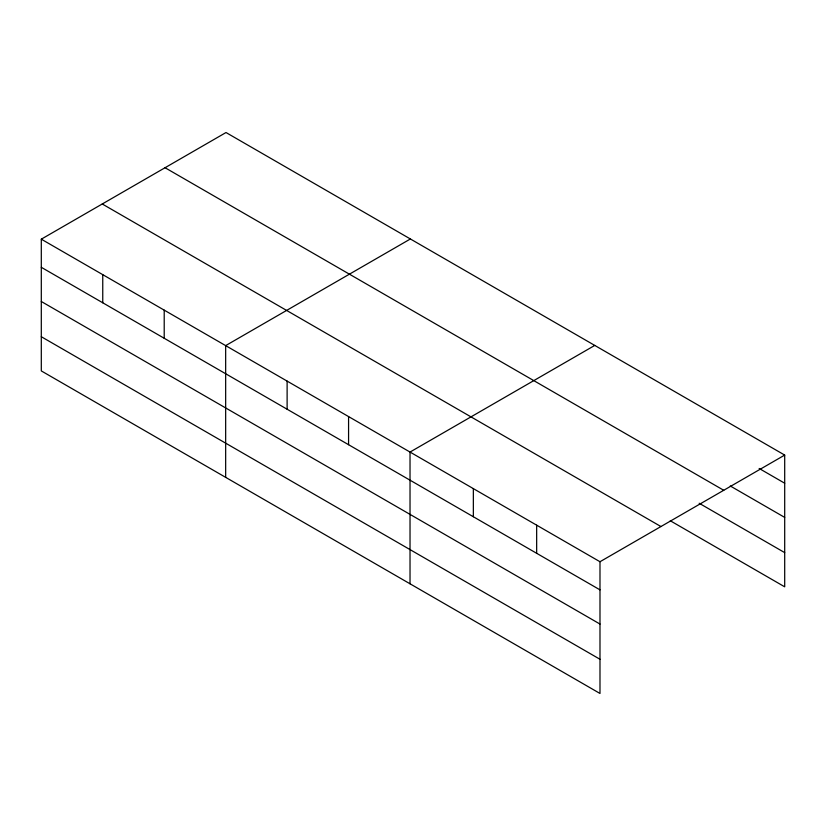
<?xml version="1.0" encoding="UTF-8"?>
<svg xmlns="http://www.w3.org/2000/svg" width="826" height="826" viewBox="0 0 826 826"><rect width="100%" height="100%" fill="white"/><g stroke="black" fill="none" stroke-linecap="round" stroke-linejoin="round"><path stroke-width="1.24" d="M41.3 239.179L599.986 561.732L599.986 693.468L41.3 370.915L41.3 239.179L226.014 132.532L784.7 455.085L784.7 586.821L670.289 520.762M410.377 238.982L225.663 345.619L225.663 477.356M594.751 345.423L410.026 452.07L410.026 583.796M599.986 561.732L784.7 455.085M759.156 468.466L784.7 483.22M730.267 485.977L784.7 517.406M165.055 167.73L723.741 490.283M699.168 503.251L784.7 552.625M102.259 203.991L660.945 526.544M41.3 267.304L599.986 589.857M41.3 301.5L599.986 624.053M41.3 336.719L599.986 659.272M536.663 525.181L536.663 553.306M473.35 488.62L473.35 516.746M348.572 416.583L348.572 444.708M287.118 381.106L287.118 409.231M164.209 310.142L164.209 338.268M102.754 274.666L102.754 302.791"/></g></svg>
